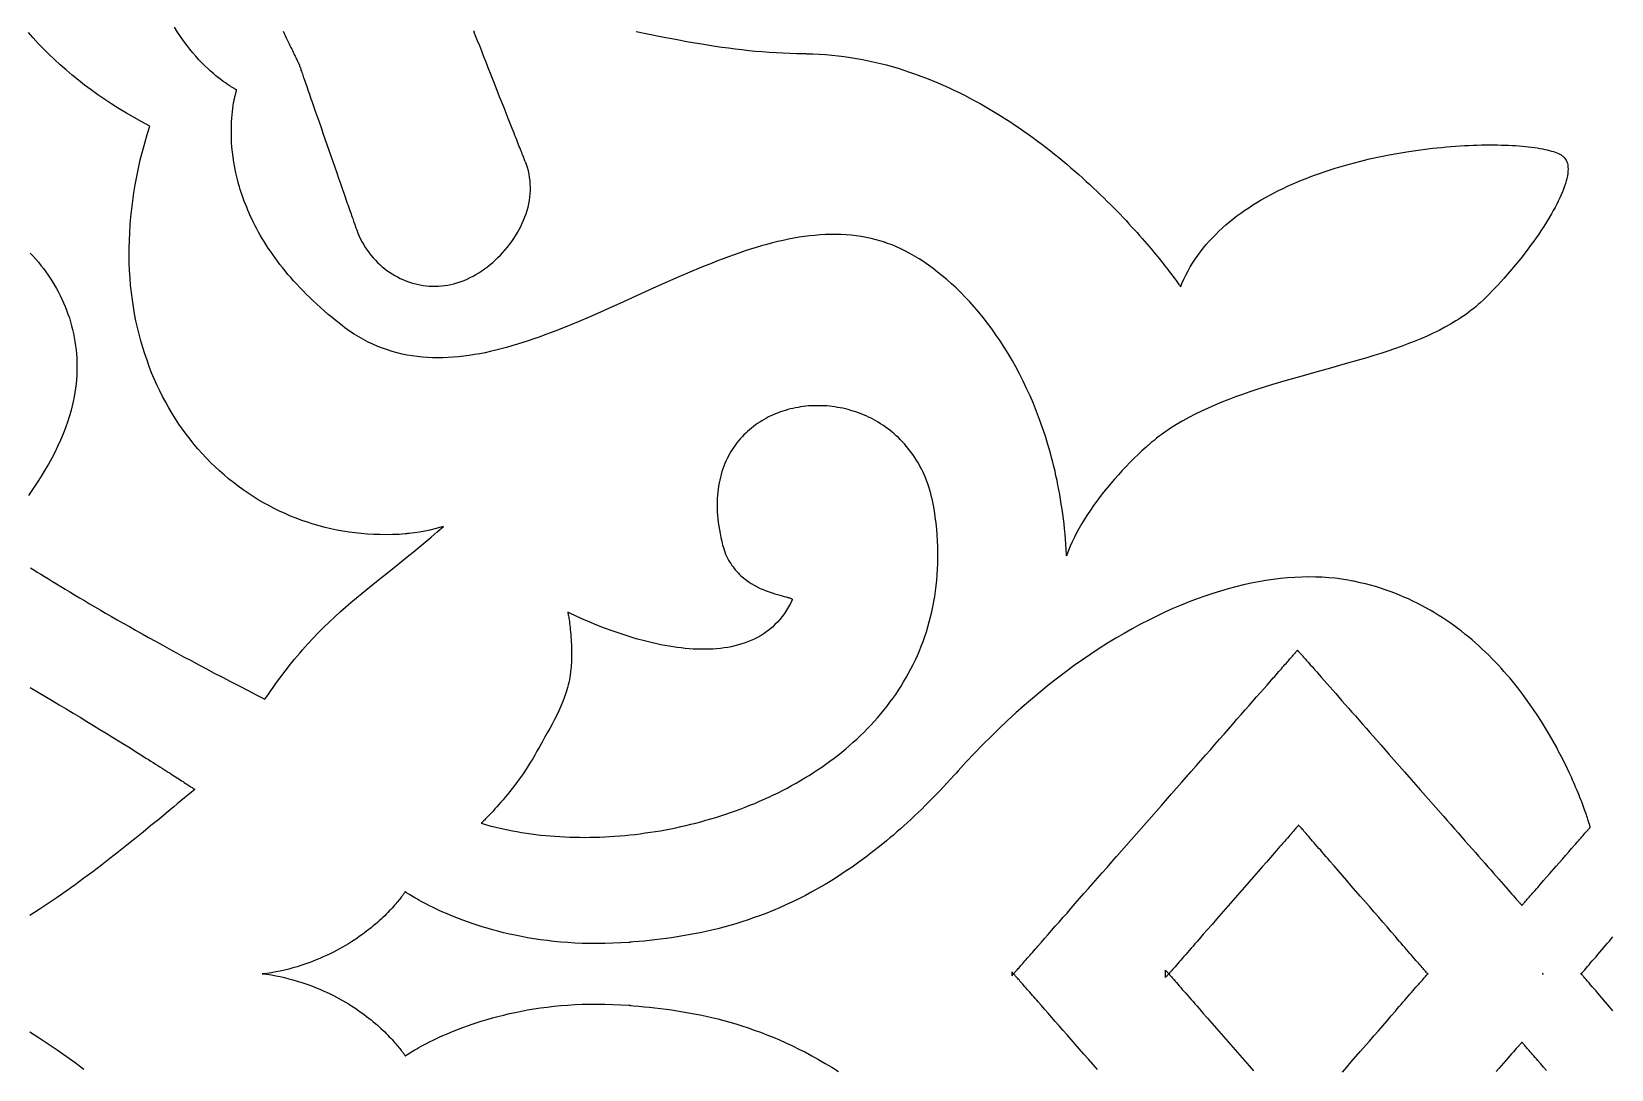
# Model space of a CAD drawing. Extents: x -555 to 555, y -555 to 555.
# Drawn here: x 199.1 to 362.2, y -9.9 to 97.3 of the extents above; entities that cross this region are included whole.
import ezdxf

# ---------------------------------------------------------------- set-up
doc = ezdxf.new("R2010")
doc.units = 0
doc.layers.add('PLAN_1', color=18, linetype='CONTINUOUS')

msp = doc.modelspace()

# ---------------------------------------------------------------- linework, layer by layer
at = {"layer": 'PLAN_1'}
for points in [[(198.98, 41.92), (199.32, 41.71), (199.68, 41.48), (200.05, 41.25), (200.44, 41.01), (200.84, 40.77), (201.25, 40.51), (201.68, 40.25), (202.12, 39.98), (202.58, 39.7), (203.05, 39.42), (203.54, 39.13), (204.04, 38.83), (204.55, 38.53), (205.08, 38.21), (205.62, 37.89), (206.18, 37.57), (206.75, 37.24), (207.34, 36.9), (207.95, 36.55), (208.56, 36.2), (209.2, 35.84), (209.84, 35.47), (210.51, 35.1), (211.18, 34.72), (211.88, 34.34), (212.59, 33.95), (213.31, 33.55), (214.05, 33.15), (214.8, 32.74), (215.57, 32.33), (216.36, 31.91), (217.16, 31.48), (217.97, 31.05), (218.81, 30.61), (219.65, 30.17), (220.52, 29.72), (221.4, 29.27), (222.29, 28.81), (223.2, 28.35), (223.48, 28.76), (223.76, 29.17), (224.04, 29.57), (224.31, 29.96), (224.59, 30.34), (224.86, 30.71), (225.14, 31.08), (225.42, 31.43), (225.69, 31.78), (225.97, 32.13), (226.24, 32.47), (226.52, 32.8), (226.8, 33.12), (227.07, 33.44), (227.62, 34.06), (228.18, 34.65), (228.73, 35.23), (229.29, 35.78), (229.84, 36.32), (230.4, 36.85), (230.96, 37.36), (231.52, 37.86), (232.08, 38.35), (232.65, 38.83), (233.22, 39.3), (234.37, 40.24), (235.53, 41.17), (236.71, 42.1), (237.3, 42.57), (237.9, 43.06), (238.51, 43.54), (239.12, 44.04), (239.74, 44.56), (240.36, 45.08), (240.98, 45.62), (241.62, 46.18), (241.35, 46.1), (240.73, 45.93), (240.22, 45.8), (239.7, 45.69), (239.17, 45.6), (238.64, 45.52), (238.1, 45.46), (237.96, 45.44), (237.93, 45.44), (237.92, 45.44), (237.92, 45.44), (237.91, 45.44), (237.9, 45.44), (237.86, 45.43), (237.69, 45.42), (237.04, 45.37), (236.38, 45.35), (235.73, 45.33), (235.08, 45.34), (234.43, 45.36), (233.79, 45.4), (233.15, 45.45), (232.51, 45.52), (231.88, 45.6), (231.25, 45.7), (230.63, 45.81), (230.01, 45.94), (229.4, 46.09), (228.79, 46.24), (228.19, 46.42), (227.6, 46.61), (227, 46.81), (226.42, 47.03), (225.84, 47.26), (225.27, 47.51), (224.7, 47.77), (224.14, 48.04), (223.59, 48.33), (223.05, 48.63), (222.51, 48.94), (221.98, 49.27), (221.46, 49.61), (220.94, 49.97), (220.44, 50.33), (219.94, 50.71), (219.45, 51.11), (218.97, 51.51), (218.5, 51.93), (218.03, 52.36), (217.58, 52.8), (217.14, 53.26), (216.7, 53.72), (216.28, 54.2), (215.86, 54.69), (215.46, 55.19), (215.07, 55.7), (214.69, 56.23), (214.32, 56.76), (213.96, 57.31), (213.61, 57.86), (213.27, 58.43), (212.95, 59.01), (212.63, 59.6), (212.33, 60.19), (212.04, 60.8), (211.77, 61.42), (211.5, 62.05), (211.25, 62.69), (211.02, 63.34), (210.79, 64), (210.58, 64.66), (210.39, 65.34), (210.2, 66.03), (210.03, 66.72), (209.88, 67.42), (209.74, 68.14), (209.62, 68.86), (209.51, 69.59), (209.41, 70.33), (209.33, 71.07), (209.27, 71.83), (209.22, 72.59), (209.19, 73.36), (209.18, 74.14), (209.18, 74.92), (209.2, 75.71), (209.23, 76.51), (209.28, 77.32), (209.35, 78.14), (209.44, 78.96), (209.54, 79.79), (209.66, 80.62), (209.8, 81.46), (209.96, 82.31), (210.13, 83.16), (210.33, 84.02), (210.54, 84.89), (210.78, 85.76), (211.03, 86.64), (211.3, 87.52), (210.48, 87.95), (209.68, 88.4), (208.9, 88.85), (208.14, 89.31), (207.39, 89.78), (206.67, 90.26), (205.95, 90.75), (205.26, 91.25), (204.58, 91.75), (203.93, 92.26), (203.28, 92.78), (202.66, 93.31), (202.05, 93.84), (201.46, 94.39), (200.89, 94.93), (200.33, 95.49), (199.79, 96.05), (199.27, 96.62), (198.77, 97.19)], [(261.52, 97.29), (262.87, 97.01), (264.23, 96.73), (265.58, 96.47), (266.94, 96.22), (268.31, 95.99), (269.68, 95.77), (270.37, 95.67), (271.06, 95.58), (271.75, 95.49), (272.45, 95.41), (273.15, 95.33), (273.85, 95.26), (274.55, 95.2), (275.26, 95.14), (275.97, 95.1), (276.68, 95.06), (277.4, 95.03), (278.12, 95), (278.85, 94.99), (278.94, 94.99), (278.98, 94.99), (278.99, 94.99), (278.99, 94.99), (279, 94.99), (279.04, 94.99), (279.12, 94.98), (279.78, 94.97), (280.44, 94.94), (281.09, 94.9), (281.73, 94.84), (282.38, 94.77), (283.02, 94.69), (283.65, 94.6), (284.28, 94.5), (284.91, 94.39), (285.53, 94.26), (286.15, 94.12), (286.77, 93.98), (287.38, 93.82), (287.98, 93.65), (288.58, 93.48), (289.18, 93.29), (289.77, 93.09), (290.36, 92.89), (290.94, 92.68), (291.52, 92.46), (292.1, 92.23), (292.67, 91.99), (293.23, 91.74), (293.79, 91.49), (294.34, 91.23), (294.89, 90.97), (295.44, 90.69), (295.98, 90.41), (296.51, 90.13), (297.04, 89.84), (297.56, 89.54), (298.08, 89.24), (298.59, 88.93), (299.1, 88.62), (299.6, 88.3), (300.1, 87.98), (300.59, 87.66), (301.07, 87.33), (301.55, 87), (302.02, 86.67), (302.49, 86.33), (302.95, 85.99), (303.41, 85.65), (303.86, 85.31), (304.3, 84.96), (304.74, 84.61), (305.17, 84.27), (305.59, 83.92), (306.01, 83.57), (306.42, 83.22), (306.83, 82.87), (307.23, 82.51), (307.62, 82.16), (308.01, 81.81), (308.39, 81.47), (308.76, 81.12), (309.13, 80.77), (309.49, 80.43), (309.84, 80.08), (310.18, 79.74), (310.52, 79.41), (310.85, 79.07), (311.18, 78.74), (311.5, 78.41), (311.81, 78.08), (312.11, 77.76), (312.41, 77.44), (312.69, 77.13), (312.98, 76.82), (313.25, 76.52), (313.51, 76.22), (313.77, 75.92), (314.02, 75.64), (314.27, 75.35), (314.5, 75.08), (314.73, 74.81), (314.95, 74.54), (315.16, 74.29), (315.37, 74.04), (315.56, 73.8), (315.75, 73.57), (315.93, 73.34), (316.1, 73.12), (316.27, 72.91), (316.42, 72.71), (316.57, 72.52), (316.71, 72.34), (316.84, 72.17), (316.96, 72.01), (317.07, 71.86), (317.18, 71.72), (317.28, 71.59), (317.36, 71.47), (317.44, 71.36), (317.51, 71.26), (317.57, 71.17), (317.62, 71.1), (317.67, 71.04), (317.7, 70.99), (317.73, 70.96), (317.74, 70.93), (317.75, 70.92), (317.75, 70.92), (317.75, 70.92), (317.75, 70.92), (317.75, 70.93), (317.76, 70.95), (317.8, 71.06), (317.89, 71.28), (318.09, 71.71), (318.3, 72.14), (318.52, 72.56), (318.75, 72.97), (318.99, 73.38), (319.25, 73.77), (319.52, 74.16), (319.8, 74.54), (320.09, 74.92), (320.4, 75.28), (320.71, 75.64), (321.04, 75.99), (321.37, 76.33), (321.71, 76.67), (322.07, 77), (322.43, 77.32), (322.8, 77.63), (323.18, 77.94), (323.57, 78.24), (323.97, 78.53), (324.37, 78.82), (324.79, 79.09), (325.21, 79.37), (325.63, 79.63), (326.07, 79.89), (326.51, 80.14), (326.95, 80.39), (327.41, 80.62), (327.86, 80.86), (328.33, 81.08), (328.79, 81.3), (329.27, 81.51), (329.74, 81.72), (330.22, 81.92), (330.71, 82.12), (331.2, 82.3), (331.69, 82.49), (332.19, 82.66), (332.68, 82.83), (333.18, 83), (333.69, 83.16), (334.19, 83.31), (335.2, 83.6), (336.22, 83.87), (337.24, 84.12), (338.26, 84.34), (339.28, 84.55), (340.29, 84.73), (341.3, 84.89), (342.29, 85.04), (343.28, 85.17), (343.76, 85.22), (344.25, 85.28), (344.72, 85.32), (345.2, 85.37), (345.67, 85.41), (346.13, 85.44), (346.6, 85.47), (347.05, 85.5), (347.5, 85.52), (347.94, 85.54), (348.38, 85.55), (348.81, 85.57), (349.23, 85.57), (349.65, 85.58), (350.06, 85.58), (350.46, 85.57), (350.85, 85.56), (351.24, 85.55), (351.61, 85.54), (351.98, 85.52), (352.34, 85.5), (352.69, 85.47), (353.03, 85.45), (353.35, 85.41), (353.67, 85.38), (353.98, 85.34), (354.28, 85.3), (354.57, 85.26), (354.84, 85.21), (355.1, 85.16), (355.36, 85.11), (355.59, 85.06), (355.82, 85), (356.03, 84.94), (356.24, 84.88), (356.42, 84.82), (356.6, 84.75), (356.76, 84.68), (356.9, 84.61), (357.03, 84.54), (357.15, 84.46), (357.2, 84.42), (357.24, 84.39), (357.3, 84.34), (357.36, 84.28), (357.47, 84.14), (357.56, 84), (357.63, 83.84), (357.68, 83.67), (357.72, 83.48), (357.74, 83.28), (357.75, 83.07), (357.74, 82.85), (357.72, 82.61), (357.68, 82.37), (357.63, 82.12), (357.56, 81.85), (357.48, 81.58), (357.39, 81.3), (357.29, 81.01), (357.17, 80.71), (357.04, 80.41), (356.9, 80.1), (356.75, 79.78), (356.59, 79.45), (356.42, 79.12), (356.23, 78.79), (356.04, 78.45), (355.84, 78.11), (355.63, 77.76), (355.42, 77.41), (355.19, 77.06), (354.96, 76.71), (354.72, 76.35), (354.47, 75.99), (354.22, 75.64), (353.96, 75.28), (353.43, 74.56), (352.87, 73.85), (352.3, 73.15), (351.72, 72.46), (351.13, 71.78), (350.53, 71.12), (350.22, 70.8), (349.92, 70.49), (349.62, 70.18), (349.32, 69.88), (349.01, 69.59), (348.71, 69.31), (348.48, 69.1), (348.25, 68.89), (348.01, 68.69), (347.76, 68.5), (347.51, 68.3), (347.26, 68.11), (347, 67.93), (346.73, 67.75), (346.46, 67.57), (346.18, 67.4), (345.62, 67.06), (345.03, 66.74), (344.43, 66.42), (343.82, 66.12), (343.19, 65.83), (342.54, 65.55), (341.88, 65.28), (341.21, 65.02), (340.53, 64.77), (339.83, 64.53), (339.13, 64.29), (338.41, 64.05), (337.69, 63.83), (336.96, 63.6), (336.22, 63.38), (334.73, 62.96), (333.22, 62.53), (331.7, 62.11), (330.17, 61.68), (328.65, 61.25), (327.13, 60.8), (326.38, 60.56), (325.63, 60.32), (324.89, 60.07), (324.15, 59.82), (323.43, 59.56), (322.71, 59.29), (321.99, 59), (321.29, 58.71), (320.6, 58.41), (319.92, 58.09), (319.25, 57.77), (318.6, 57.43), (317.96, 57.07), (317.33, 56.7), (316.72, 56.32), (316.43, 56.12), (316.13, 55.92), (315.84, 55.71), (315.55, 55.5), (315.27, 55.29), (315, 55.07), (314.72, 54.84), (314.46, 54.61), (314.39, 54.55), (314.36, 54.53), (314.35, 54.52), (314.34, 54.51), (314.29, 54.46), (314.18, 54.37), (313.76, 53.99), (313.35, 53.6), (312.93, 53.2), (312.52, 52.79), (312.12, 52.37), (311.71, 51.95), (311.32, 51.52), (310.93, 51.08), (310.54, 50.63), (310.17, 50.18), (309.8, 49.73), (309.44, 49.27), (309.09, 48.81), (308.76, 48.35), (308.43, 47.88), (308.12, 47.41), (307.82, 46.95), (307.54, 46.48), (307.27, 46.01), (307.01, 45.54), (306.78, 45.08), (306.56, 44.61), (306.35, 44.15), (306.17, 43.69), (306.01, 43.24), (305.99, 43.18), (305.98, 43.15), (305.98, 43.15), (305.98, 43.15), (305.97, 43.16), (305.97, 43.19), (305.97, 43.26), (305.94, 43.8), (305.9, 44.34), (305.86, 44.87), (305.81, 45.4), (305.76, 45.93), (305.71, 46.45), (305.64, 46.96), (305.58, 47.48), (305.51, 47.98), (305.43, 48.49), (305.35, 48.99), (305.27, 49.48), (305.18, 49.97), (305.08, 50.46), (304.99, 50.94), (304.88, 51.42), (304.78, 51.89), (304.66, 52.36), (304.55, 52.82), (304.43, 53.29), (304.31, 53.74), (304.18, 54.19), (304.05, 54.64), (303.78, 55.52), (303.49, 56.38), (303.19, 57.23), (302.87, 58.06), (302.55, 58.87), (302.21, 59.66), (301.85, 60.43), (301.49, 61.19), (301.12, 61.93), (300.73, 62.65), (300.34, 63.35), (299.94, 64.04), (299.52, 64.7), (299.1, 65.35), (298.67, 65.98), (298.24, 66.59), (297.8, 67.18), (297.35, 67.75), (296.9, 68.31), (296.44, 68.84), (295.98, 69.36), (295.51, 69.86), (295.04, 70.34), (294.57, 70.8), (294.09, 71.24), (293.62, 71.67), (293.14, 72.07), (292.66, 72.45), (292.18, 72.82), (291.7, 73.17), (291.22, 73.49), (290.75, 73.8), (290.27, 74.09), (289.8, 74.36), (289.33, 74.61), (288.86, 74.84), (288.4, 75.05), (287.95, 75.24), (287.49, 75.41), (287.27, 75.49), (287.24, 75.5), (287.23, 75.5), (287.2, 75.51), (287.07, 75.55), (286.82, 75.63), (286.31, 75.78), (285.8, 75.9), (285.29, 76.01), (284.77, 76.1), (284.25, 76.18), (283.73, 76.24), (283.2, 76.28), (282.67, 76.31), (282.14, 76.32), (281.61, 76.32), (281.07, 76.31), (280.53, 76.28), (279.99, 76.23), (279.45, 76.18), (278.9, 76.11), (278.36, 76.03), (277.81, 75.93), (277.26, 75.83), (276.7, 75.71), (276.15, 75.59), (275.59, 75.45), (275.03, 75.3), (274.47, 75.15), (273.91, 74.98), (273.35, 74.81), (272.78, 74.63), (272.22, 74.44), (271.65, 74.24), (271.08, 74.03), (270.51, 73.82), (269.94, 73.61), (269.37, 73.38), (268.22, 72.92), (267.07, 72.44), (265.92, 71.94), (264.77, 71.43), (263.61, 70.92), (262.46, 70.39), (260.14, 69.34), (258.99, 68.82), (257.83, 68.3), (256.68, 67.8), (255.53, 67.31), (254.38, 66.83), (253.24, 66.38), (252.67, 66.16), (252.1, 65.95), (251.53, 65.74), (250.96, 65.54), (250.39, 65.35), (249.83, 65.16), (249.27, 64.99), (248.7, 64.82), (248.14, 64.66), (247.59, 64.51), (247.03, 64.37), (246.47, 64.24), (245.92, 64.12), (245.37, 64.02), (244.82, 63.92), (244.27, 63.83), (243.73, 63.76), (243.18, 63.7), (242.64, 63.65), (242.1, 63.62), (241.57, 63.6), (241.03, 63.59), (240.5, 63.6), (239.97, 63.63), (239.45, 63.67), (238.93, 63.72), (238.4, 63.79), (237.89, 63.88), (237.37, 63.98), (236.86, 64.1), (236.35, 64.24), (235.85, 64.4), (235.34, 64.58), (234.85, 64.77), (234.35, 64.99), (233.86, 65.22), (233.37, 65.47), (232.88, 65.75), (232.4, 66.05), (231.92, 66.36), (231.45, 66.7), (231.22, 66.88), (230.99, 67.05), (230.56, 67.4), (230.13, 67.74), (229.72, 68.08), (229.32, 68.43), (228.93, 68.77), (228.55, 69.12), (228.18, 69.46), (227.82, 69.81), (227.47, 70.15), (227.13, 70.5), (226.8, 70.84), (226.48, 71.19), (226.16, 71.53), (225.86, 71.87), (225.57, 72.21), (225.29, 72.56), (225.01, 72.9), (224.74, 73.24), (224.49, 73.58), (224.24, 73.92), (224, 74.25), (223.76, 74.59), (223.54, 74.92), (223.32, 75.26), (223.12, 75.59), (222.92, 75.92), (222.72, 76.25), (222.54, 76.58), (222.36, 76.91), (222.19, 77.23), (222.02, 77.55), (221.87, 77.88), (221.72, 78.19), (221.57, 78.51), (221.44, 78.83), (221.31, 79.14), (221.18, 79.45), (221.06, 79.76), (220.95, 80.07), (220.85, 80.37), (220.75, 80.67), (220.65, 80.97), (220.56, 81.26), (220.48, 81.56), (220.4, 81.85), (220.33, 82.13), (220.19, 82.7), (220.08, 83.25), (219.99, 83.79), (219.91, 84.32), (219.84, 84.83), (219.79, 85.33), (219.76, 85.81), (219.74, 86.27), (219.73, 86.72), (219.73, 87.15), (219.73, 87.56), (219.75, 87.96), (219.77, 88.33), (219.8, 88.69), (219.84, 89.02), (219.88, 89.34), (219.92, 89.63), (219.96, 89.9), (220.01, 90.15), (220.03, 90.26), (220.05, 90.37), (220.08, 90.47), (220.1, 90.57), (220.12, 90.66), (220.14, 90.74), (220.16, 90.82), (220.18, 90.89), (220.19, 90.96), (220.21, 91.02), (220.22, 91.07), (220.24, 91.11), (220.25, 91.15), (220.26, 91.19), (220.26, 91.21), (220.27, 91.23), (220.27, 91.24), (220.28, 91.24), (220.27, 91.24), (220.26, 91.25), (220.25, 91.26), (220.22, 91.27), (220.19, 91.28), (220.16, 91.3), (220.12, 91.33), (220.07, 91.35), (220.02, 91.38), (219.96, 91.42), (219.9, 91.45), (219.83, 91.5), (219.75, 91.54), (219.67, 91.59), (219.59, 91.64), (219.5, 91.7), (219.41, 91.76), (219.31, 91.83), (219.11, 91.97), (218.88, 92.13), (218.65, 92.31), (218.4, 92.5), (218.14, 92.71), (217.87, 92.94), (217.58, 93.19), (217.29, 93.46), (216.99, 93.74), (216.69, 94.05), (216.38, 94.37), (216.07, 94.72), (215.75, 95.08), (215.44, 95.47), (215.12, 95.87), (214.8, 96.3), (214.49, 96.75), (214.18, 97.22), (213.87, 97.72)], [(225.07, 97.31), (225.18, 97.08), (225.29, 96.85), (225.39, 96.63), (225.5, 96.42), (225.6, 96.22), (225.69, 96.02), (225.78, 95.83), (225.87, 95.64), (225.96, 95.47), (226.04, 95.3), (226.12, 95.14), (226.19, 94.99), (226.26, 94.85), (226.32, 94.72), (226.38, 94.6), (226.43, 94.49), (226.48, 94.39), (226.53, 94.3), (226.56, 94.22), (226.6, 94.15), (226.62, 94.09), (226.65, 94.05), (226.66, 94.02), (226.67, 94), (226.71, 93.91), (226.75, 93.82), (226.75, 93.79), (226.76, 93.76), (226.78, 93.71), (226.8, 93.66), (226.83, 93.58), (226.86, 93.5), (226.89, 93.41), (226.92, 93.3), (226.97, 93.18), (227.01, 93.06), (227.06, 92.92), (227.11, 92.77), (227.16, 92.61), (227.22, 92.45), (227.28, 92.27), (227.35, 92.09), (227.41, 91.89), (227.48, 91.69), (227.56, 91.48), (227.63, 91.27), (227.71, 91.05), (227.79, 90.82), (227.87, 90.58), (227.95, 90.34), (228.04, 90.09), (228.22, 89.58), (228.4, 89.05), (228.59, 88.5), (228.79, 87.94), (228.99, 87.37), (229.19, 86.79), (229.39, 86.2), (229.8, 85.02), (230.21, 83.85), (230.41, 83.27), (230.61, 82.7), (230.8, 82.15), (230.99, 81.6), (231.17, 81.08), (231.35, 80.58), (231.43, 80.33), (231.52, 80.09), (231.6, 79.86), (231.67, 79.64), (231.75, 79.42), (231.82, 79.21), (231.89, 79), (231.96, 78.81), (232.03, 78.62), (232.09, 78.44), (232.15, 78.27), (232.2, 78.11), (232.26, 77.96), (232.31, 77.82), (232.35, 77.69), (232.39, 77.57), (232.43, 77.46), (232.47, 77.36), (232.5, 77.27), (232.52, 77.2), (232.54, 77.14), (232.56, 77.09), (232.57, 77.05), (232.58, 77.02), (232.59, 77.01), (232.59, 77.01), (232.59, 77.01), (232.59, 77.01), (232.59, 77), (232.61, 76.95), (232.67, 76.79), (232.8, 76.46), (232.93, 76.15), (233.08, 75.84), (233.24, 75.54), (233.41, 75.24), (233.59, 74.96), (233.77, 74.68), (233.97, 74.42), (234.17, 74.16), (234.38, 73.91), (234.6, 73.67), (234.83, 73.44), (235.06, 73.21), (235.3, 73), (235.55, 72.8), (235.8, 72.61), (236.06, 72.42), (236.33, 72.25), (236.6, 72.09), (236.87, 71.94), (237.15, 71.79), (237.44, 71.66), (237.73, 71.54), (238.02, 71.43), (238.32, 71.34), (238.62, 71.25), (238.92, 71.18), (239.23, 71.11), (239.54, 71.06), (239.85, 71.02), (240.16, 71), (240.48, 70.98), (240.79, 70.98), (241.11, 70.99), (241.43, 71.01), (241.75, 71.05), (242.07, 71.1), (242.39, 71.16), (242.7, 71.24), (243.02, 71.32), (243.34, 71.43), (243.65, 71.54), (243.66, 71.55), (243.68, 71.55), (243.76, 71.59), (244.07, 71.72), (244.38, 71.87), (244.69, 72.03), (244.99, 72.2), (245.29, 72.38), (245.59, 72.57), (245.88, 72.77), (246.17, 72.99), (246.45, 73.21), (246.72, 73.44), (246.99, 73.69), (247.26, 73.94), (247.51, 74.19), (247.76, 74.46), (248, 74.74), (248.24, 75.02), (248.46, 75.3), (248.68, 75.6), (248.88, 75.9), (249.08, 76.2), (249.27, 76.52), (249.45, 76.83), (249.61, 77.15), (249.77, 77.48), (249.91, 77.8), (250.04, 78.13), (250.16, 78.47), (250.26, 78.8), (250.36, 79.14), (250.44, 79.48), (250.5, 79.83), (250.55, 80.17), (250.59, 80.51), (250.61, 80.85), (250.62, 81.2), (250.6, 81.54), (250.58, 81.88), (250.53, 82.22), (250.47, 82.56), (250.4, 82.9), (250.3, 83.23), (250.19, 83.56), (250.16, 83.64), (250.15, 83.66), (250.14, 83.67), (250.14, 83.67), (250.14, 83.67), (250.14, 83.68), (250.13, 83.71), (250.12, 83.75), (250.1, 83.8), (250.07, 83.86), (250.04, 83.94), (250.01, 84.03), (249.97, 84.12), (249.92, 84.23), (249.88, 84.36), (249.82, 84.49), (249.77, 84.63), (249.71, 84.78), (249.64, 84.94), (249.58, 85.11), (249.51, 85.29), (249.43, 85.48), (249.35, 85.68), (249.27, 85.88), (249.19, 86.1), (249.1, 86.32), (249.01, 86.54), (248.92, 86.78), (248.83, 87.02), (248.73, 87.26), (248.53, 87.77), (248.32, 88.3), (248.11, 88.84), (247.89, 89.4), (247.66, 89.97), (247.43, 90.55), (246.96, 91.74), (246.5, 92.93), (246.26, 93.52), (246.03, 94.1), (245.81, 94.68), (245.58, 95.24), (245.37, 95.79), (245.16, 96.32), (244.95, 96.84), (244.85, 97.09), (244.76, 97.33)], [(198.97, 74.38), (199.26, 74.07), (199.53, 73.77), (199.8, 73.45), (200.06, 73.13), (200.32, 72.81), (200.56, 72.48), (200.8, 72.14), (201.03, 71.8), (201.25, 71.45), (201.47, 71.1), (201.67, 70.74), (201.87, 70.38), (202.06, 70.01), (202.24, 69.64), (202.41, 69.27), (202.57, 68.88), (202.72, 68.5), (202.86, 68.11), (203, 67.71), (203.12, 67.32), (203.23, 66.91), (203.34, 66.51), (203.43, 66.1), (203.51, 65.68), (203.58, 65.26), (203.64, 64.84), (203.69, 64.42), (203.73, 63.99), (203.76, 63.56), (203.78, 63.12), (203.78, 62.69), (203.78, 62.25), (203.76, 61.8), (203.73, 61.36), (203.69, 60.91), (203.64, 60.46), (203.57, 60.01), (203.49, 59.55), (203.4, 59.1), (203.3, 58.64), (203.18, 58.18), (203.05, 57.71), (202.95, 57.38), (202.84, 57.04), (202.6, 56.38), (202.35, 55.73), (202.08, 55.09), (201.79, 54.45), (201.49, 53.83), (201.18, 53.22), (200.85, 52.63), (200.52, 52.05), (200.17, 51.48), (199.83, 50.93), (199.48, 50.4), (199.13, 49.88), (198.78, 49.39)], [(309.18, -9.88), (308.7, -9.34), (308.23, -8.81), (307.77, -8.28), (307.32, -7.77), (306.87, -7.26), (306.44, -6.77), (306.02, -6.28), (305.6, -5.81), (305.2, -5.35), (304.81, -4.91), (304.43, -4.48), (304.06, -4.06), (303.71, -3.66), (303.37, -3.27), (303.05, -2.9), (302.89, -2.73), (302.74, -2.55), (302.59, -2.38), (302.45, -2.22), (302.31, -2.06), (302.17, -1.9), (302.04, -1.75), (301.91, -1.61), (301.79, -1.47), (301.67, -1.33), (301.56, -1.2), (301.45, -1.08), (301.34, -0.96), (301.24, -0.85), (301.15, -0.74), (301.06, -0.63), (300.97, -0.54), (300.89, -0.44), (300.81, -0.36), (300.74, -0.28), (300.68, -0.2), (300.62, -0.14), (300.56, -0.07), (300.52, -0.02), (300.47, 0.03), (300.43, 0.08), (300.4, 0.11), (300.38, 0.14), (300.35, 0.17), (300.34, 0.18), (300.33, 0.19), (300.33, 0), (300.33, -0.19), (300.34, -0.18), (300.35, -0.17), (300.38, -0.14), (300.4, -0.11), (300.43, -0.08), (300.47, -0.03), (300.52, 0.02), (300.56, 0.07), (300.62, 0.14), (300.68, 0.2), (300.74, 0.28), (300.81, 0.36), (300.89, 0.44), (300.97, 0.54), (301.06, 0.63), (301.15, 0.74), (301.24, 0.85), (301.34, 0.96), (301.45, 1.08), (301.56, 1.2), (301.67, 1.33), (301.79, 1.47), (301.91, 1.61), (302.04, 1.75), (302.17, 1.9), (302.31, 2.06), (302.45, 2.22), (302.59, 2.38), (302.74, 2.55), (302.89, 2.73), (303.05, 2.9), (303.37, 3.27), (303.71, 3.66), (304.06, 4.06), (304.43, 4.48), (304.81, 4.91), (305.2, 5.35), (305.6, 5.81), (306.02, 6.28), (306.44, 6.77), (306.87, 7.26), (307.32, 7.77), (307.77, 8.28), (308.23, 8.81), (308.7, 9.34), (309.18, 9.88), (309.66, 10.44), (310.15, 10.99), (310.64, 11.56), (311.14, 12.12), (311.65, 12.7), (312.67, 13.86), (313.7, 15.03), (315.77, 17.39), (316.8, 18.57), (317.83, 19.74), (318.84, 20.89), (319.34, 21.46), (319.84, 22.03), (320.33, 22.59), (320.82, 23.14), (321.29, 23.69), (321.77, 24.22), (322.23, 24.75), (322.69, 25.27), (323.13, 25.78), (323.57, 26.28), (324, 26.77), (324.42, 27.24), (324.82, 27.71), (325.22, 28.16), (325.6, 28.59), (325.97, 29.01), (326.33, 29.42), (326.67, 29.81), (327, 30.18), (327.31, 30.54), (327.46, 30.71), (327.61, 30.88), (327.75, 31.04), (327.89, 31.2), (328.03, 31.35), (328.16, 31.5), (328.28, 31.65), (328.4, 31.78), (328.52, 31.92), (328.63, 32.05), (328.74, 32.17), (328.84, 32.29), (328.94, 32.4), (329.04, 32.51), (329.13, 32.61), (329.21, 32.7), (329.29, 32.79), (329.36, 32.88), (329.43, 32.96), (329.49, 33.03), (329.55, 33.09), (329.61, 33.15), (329.65, 33.21), (329.69, 33.26), (329.73, 33.3), (329.76, 33.33), (329.79, 33.36), (329.8, 33.38), (329.82, 33.4), (329.82, 33.4), (329.83, 33.4), (329.83, 33.4), (329.84, 33.39), (329.86, 33.37), (329.88, 33.35), (329.9, 33.32), (329.93, 33.29), (329.96, 33.25), (330, 33.21), (330.04, 33.16), (330.09, 33.11), (330.14, 33.05), (330.19, 32.99), (330.25, 32.93), (330.31, 32.86), (330.38, 32.78), (330.45, 32.7), (330.6, 32.53), (330.76, 32.34), (330.94, 32.14), (331.14, 31.91), (331.35, 31.68), (331.57, 31.43), (331.8, 31.16), (332.05, 30.88), (332.3, 30.59), (332.57, 30.28), (332.85, 29.96), (333.14, 29.63), (333.45, 29.29), (333.76, 28.94), (334.07, 28.57), (334.4, 28.2), (334.74, 27.82), (335.08, 27.43), (335.43, 27.03), (335.79, 26.62), (336.15, 26.21), (336.53, 25.79), (336.9, 25.36), (337.28, 24.93), (337.67, 24.49), (338.45, 23.6), (339.25, 22.69), (340.05, 21.77), (340.86, 20.85), (342.49, 19), (343.3, 18.08), (344.1, 17.17), (344.89, 16.28), (345.27, 15.83), (345.66, 15.4), (346.04, 14.97), (346.41, 14.54), (346.78, 14.12), (347.14, 13.71), (347.5, 13.3), (347.85, 12.91), (348.19, 12.52), (348.52, 12.14), (348.85, 11.77), (349.16, 11.41), (349.47, 11.06), (349.77, 10.72), (350.05, 10.4), (350.33, 10.08), (350.6, 9.78), (350.85, 9.49), (351.09, 9.22), (351.32, 8.96), (351.54, 8.71), (351.74, 8.48), (351.93, 8.26), (352.11, 8.06), (352.27, 7.88), (352.41, 7.71), (352.48, 7.64), (352.55, 7.56), (352.6, 7.5), (352.66, 7.43), (352.71, 7.38), (352.76, 7.32), (352.8, 7.27), (352.84, 7.23), (352.87, 7.19), (352.9, 7.16), (352.93, 7.13), (352.95, 7.1), (352.97, 7.09), (352.98, 7.07), (352.98, 7.06), (352.99, 7.06), (352.99, 7.07), (353.01, 7.08), (353.03, 7.11), (353.07, 7.15), (353.11, 7.2), (353.16, 7.26), (353.22, 7.33), (353.29, 7.41), (353.37, 7.5), (353.45, 7.59), (353.54, 7.7), (353.64, 7.81), (353.74, 7.93), (353.85, 8.05), (353.97, 8.18), (354.09, 8.32), (354.22, 8.47), (354.35, 8.62), (354.49, 8.77), (354.63, 8.93), (354.92, 9.27), (355.22, 9.62), (355.54, 9.98), (355.86, 10.35), (356.52, 11.1), (357.18, 11.85), (357.5, 12.22), (357.82, 12.58), (358.12, 12.93), (358.41, 13.27), (358.55, 13.43), (358.69, 13.58), (358.82, 13.73), (358.95, 13.88), (359.07, 14.02), (359.19, 14.15), (359.3, 14.28), (359.4, 14.39), (359.5, 14.51), (359.59, 14.61), (359.67, 14.71), (359.75, 14.79), (359.82, 14.87), (359.88, 14.94), (359.93, 15), (359.97, 15.05), (360.01, 15.09), (360.03, 15.12), (360.05, 15.13), (360.05, 15.14), (360.05, 15.15), (360.05, 15.16), (360.04, 15.2), (360.02, 15.24), (360.01, 15.29), (359.99, 15.36), (359.97, 15.43), (359.94, 15.52), (359.91, 15.62), (359.87, 15.72), (359.84, 15.84), (359.79, 15.97), (359.75, 16.11), (359.7, 16.26), (359.65, 16.41), (359.59, 16.58), (359.53, 16.75), (359.46, 16.94), (359.39, 17.13), (359.32, 17.33), (359.24, 17.54), (359.16, 17.75), (359.07, 17.98), (358.98, 18.21), (358.89, 18.44), (358.79, 18.69), (358.68, 18.94), (358.57, 19.2), (358.46, 19.46), (358.34, 19.73), (358.22, 20.01), (358.1, 20.29), (357.97, 20.57), (357.83, 20.87), (357.69, 21.16), (357.55, 21.46), (357.4, 21.77), (357.24, 22.08), (357.08, 22.39), (356.92, 22.71), (356.75, 23.03), (356.58, 23.36), (356.21, 24.01), (355.83, 24.68), (355.43, 25.36), (355.01, 26.04), (354.56, 26.73), (354.1, 27.43), (353.61, 28.12), (353.1, 28.82), (352.57, 29.51), (352.01, 30.2), (351.73, 30.54), (351.44, 30.88), (351.14, 31.22), (350.84, 31.56), (350.53, 31.9), (350.21, 32.23), (349.89, 32.56), (349.57, 32.89), (349.23, 33.21), (348.9, 33.53), (348.55, 33.85), (348.2, 34.16), (347.84, 34.47), (347.48, 34.78), (347.11, 35.08), (346.74, 35.37), (346.36, 35.66), (345.97, 35.95), (345.57, 36.23), (345.17, 36.51), (344.77, 36.78), (344.35, 37.04), (343.93, 37.3), (343.51, 37.55), (343.07, 37.79), (342.63, 38.03), (342.19, 38.26), (341.74, 38.48), (341.28, 38.7), (340.81, 38.9), (340.34, 39.1), (339.86, 39.29), (339.37, 39.48), (338.88, 39.65), (338.38, 39.82), (337.87, 39.97), (337.35, 40.12), (336.83, 40.26), (336.3, 40.38), (335.77, 40.5), (335.63, 40.53), (335.57, 40.54), (335.54, 40.55), (335.52, 40.55), (335.36, 40.58), (335.04, 40.64), (334.39, 40.74), (333.72, 40.83), (333.05, 40.89), (332.36, 40.94), (331.67, 40.96), (330.96, 40.97), (330.25, 40.96), (329.53, 40.93), (328.8, 40.88), (328.06, 40.81), (327.31, 40.72), (326.55, 40.6), (325.79, 40.47), (325.02, 40.32), (324.24, 40.15), (323.45, 39.96), (322.66, 39.75), (321.87, 39.52), (321.06, 39.27), (320.25, 39), (319.44, 38.71), (318.62, 38.4), (317.79, 38.06), (316.96, 37.71), (316.13, 37.33), (315.29, 36.94), (314.45, 36.52), (313.61, 36.09), (312.76, 35.63), (311.91, 35.15), (311.06, 34.64), (310.2, 34.12), (309.35, 33.58), (308.49, 33.01), (307.63, 32.43), (306.77, 31.82), (305.91, 31.19), (305.05, 30.53), (304.18, 29.86), (303.32, 29.16), (302.46, 28.44), (301.6, 27.7), (300.74, 26.94), (299.88, 26.15), (299.03, 25.35), (298.17, 24.51), (297.32, 23.66), (296.47, 22.79), (295.62, 21.89), (294.78, 20.97), (294.57, 20.73), (294.46, 20.62), (294.36, 20.51), (293.99, 20.09), (293.61, 19.68), (293.24, 19.28), (292.87, 18.89), (292.5, 18.5), (292.12, 18.12), (291.75, 17.74), (291.38, 17.37), (291.02, 17.01), (290.65, 16.65), (290.28, 16.3), (289.91, 15.96), (289.55, 15.62), (289.18, 15.29), (288.82, 14.97), (288.46, 14.65), (288.1, 14.33), (287.73, 14.03), (287.37, 13.73), (286.66, 13.14), (285.94, 12.58), (285.23, 12.04), (284.52, 11.52), (283.82, 11.02), (283.12, 10.55), (282.42, 10.09), (281.73, 9.65), (281.04, 9.24), (280.36, 8.84), (279.68, 8.46), (279, 8.1), (278.33, 7.76), (277.66, 7.43), (276.99, 7.12), (276.33, 6.82), (275.67, 6.54), (275.02, 6.28), (274.37, 6.03), (273.73, 5.8), (273.09, 5.58), (272.45, 5.37), (271.82, 5.17), (271.2, 4.99), (270.57, 4.82), (269.96, 4.66), (269.34, 4.51), (268.74, 4.37), (268.13, 4.24), (267.53, 4.12), (266.94, 4.01), (266.35, 3.91), (265.76, 3.81), (265.18, 3.73), (264.61, 3.65), (264.04, 3.57), (263.47, 3.5), (262.91, 3.44), (262.36, 3.39), (261.8, 3.33), (261.26, 3.29), (260.99, 3.26), (260.92, 3.26), (260.87, 3.25), (260.77, 3.25), (259.93, 3.19), (259.11, 3.15), (258.31, 3.13), (257.51, 3.12), (256.73, 3.12), (255.96, 3.14), (255.21, 3.18), (254.47, 3.22), (253.74, 3.28), (253.03, 3.35), (252.33, 3.43), (251.64, 3.52), (250.97, 3.62), (250.32, 3.73), (249.68, 3.85), (249.05, 3.98), (248.44, 4.11), (247.84, 4.25), (247.26, 4.4), (246.7, 4.55), (246.15, 4.7), (245.61, 4.86), (245.1, 5.03), (244.6, 5.19), (244.11, 5.36), (243.64, 5.53), (243.19, 5.7), (242.75, 5.87), (242.33, 6.05), (241.93, 6.22), (241.55, 6.38), (241.18, 6.55), (240.83, 6.71), (240.5, 6.88), (240.18, 7.03), (239.88, 7.18), (239.61, 7.33), (239.34, 7.47), (239.1, 7.6), (238.88, 7.73), (238.67, 7.85), (238.49, 7.96), (238.32, 8.06), (238.17, 8.15), (238.04, 8.24), (237.93, 8.31), (237.84, 8.37), (237.81, 8.39), (237.77, 8.41), (237.75, 8.43), (237.72, 8.45), (237.71, 8.46), (237.69, 8.47), (237.68, 8.48), (237.68, 8.48), (237.68, 8.47), (237.67, 8.46), (237.65, 8.43), (237.63, 8.4), (237.6, 8.35), (237.56, 8.3), (237.52, 8.24), (237.47, 8.17), (237.41, 8.09), (237.35, 8.01), (237.28, 7.92), (237.2, 7.82), (237.12, 7.71), (237.03, 7.6), (236.93, 7.48), (236.82, 7.35), (236.71, 7.22), (236.59, 7.08), (236.47, 6.94), (236.33, 6.79), (236.19, 6.64), (236.04, 6.49), (235.89, 6.33), (235.73, 6.16), (235.56, 6), (235.38, 5.83), (235.2, 5.66), (235, 5.48), (234.81, 5.3), (234.6, 5.13), (234.38, 4.94), (234.16, 4.76), (233.93, 4.58), (233.7, 4.4), (233.45, 4.21), (233.2, 4.03), (232.94, 3.84), (232.67, 3.66), (232.4, 3.47), (232.12, 3.29), (231.83, 3.11), (231.53, 2.93), (231.22, 2.75), (230.91, 2.58), (230.59, 2.4), (230.26, 2.23), (229.92, 2.07), (229.57, 1.9), (229.22, 1.74), (228.85, 1.58), (228.48, 1.43), (228.11, 1.28), (227.72, 1.14), (227.32, 1), (226.92, 0.87), (226.51, 0.74), (226.09, 0.62), (225.66, 0.5), (225.23, 0.39), (224.78, 0.29), (224.33, 0.2), (223.87, 0.11), (223.4, 0.03), (222.92, 0), (223.4, -0.03), (223.87, -0.11), (224.33, -0.2), (224.78, -0.29), (225.23, -0.39), (225.66, -0.5), (226.09, -0.62), (226.51, -0.74), (226.92, -0.87), (227.32, -1), (227.72, -1.14), (228.11, -1.28), (228.48, -1.43), (228.85, -1.58), (229.22, -1.74), (229.57, -1.9), (229.92, -2.07), (230.26, -2.23), (230.59, -2.4), (230.91, -2.58), (231.22, -2.75), (231.53, -2.93), (231.83, -3.11), (232.12, -3.29), (232.4, -3.47), (232.67, -3.66), (232.94, -3.84), (233.2, -4.03), (233.45, -4.21), (233.7, -4.4), (233.93, -4.58), (234.16, -4.76), (234.38, -4.94), (234.6, -5.13), (234.81, -5.3), (235, -5.48), (235.2, -5.66), (235.38, -5.83), (235.56, -6), (235.73, -6.16), (235.89, -6.33), (236.04, -6.49), (236.19, -6.64), (236.33, -6.79), (236.47, -6.94), (236.59, -7.08), (236.71, -7.22), (236.82, -7.35), (236.93, -7.48), (237.03, -7.6), (237.12, -7.71), (237.2, -7.82), (237.28, -7.92), (237.35, -8.01), (237.41, -8.09), (237.47, -8.17), (237.52, -8.24), (237.56, -8.3), (237.6, -8.35), (237.63, -8.4), (237.65, -8.43), (237.67, -8.46), (237.68, -8.47), (237.68, -8.48), (237.68, -8.48), (237.69, -8.47), (237.71, -8.46), (237.72, -8.45), (237.75, -8.43), (237.77, -8.41), (237.81, -8.39), (237.84, -8.37), (237.93, -8.31), (238.04, -8.24), (238.17, -8.15), (238.32, -8.06), (238.49, -7.96), (238.67, -7.85), (238.88, -7.73), (239.1, -7.6), (239.34, -7.47), (239.61, -7.33), (239.88, -7.18), (240.18, -7.03), (240.5, -6.88), (240.83, -6.71), (241.18, -6.55), (241.55, -6.38), (241.93, -6.22), (242.33, -6.05), (242.75, -5.87), (243.19, -5.7), (243.64, -5.53), (244.11, -5.36), (244.6, -5.19), (245.1, -5.03), (245.61, -4.86), (246.15, -4.7), (246.7, -4.55), (247.26, -4.4), (247.84, -4.25), (248.44, -4.11), (249.05, -3.98), (249.68, -3.85), (250.32, -3.73), (250.97, -3.62), (251.64, -3.52), (252.33, -3.43), (253.03, -3.35), (253.74, -3.28), (254.47, -3.22), (255.21, -3.18), (255.96, -3.14), (256.73, -3.12), (257.51, -3.12), (258.31, -3.13), (259.11, -3.15), (259.93, -3.19), (260.77, -3.25), (260.87, -3.25), (260.92, -3.26), (260.99, -3.26), (261.26, -3.29), (261.8, -3.33), (262.36, -3.39), (262.91, -3.44), (263.47, -3.5), (264.04, -3.57), (264.61, -3.65), (265.18, -3.73), (265.76, -3.81), (266.35, -3.91), (266.94, -4.01), (267.53, -4.12), (268.13, -4.24), (268.74, -4.37), (269.34, -4.51), (269.96, -4.66), (270.57, -4.82), (271.2, -4.99), (271.82, -5.17), (272.45, -5.37), (273.09, -5.58), (273.73, -5.8), (274.37, -6.03), (275.02, -6.28), (275.67, -6.54), (276.33, -6.82), (276.99, -7.12), (277.66, -7.43), (278.33, -7.76), (279, -8.1), (279.68, -8.46), (280.36, -8.84), (281.04, -9.24), (281.73, -9.65), (282.42, -10.09)], [(198.94, 29.55), (199.7, 29.1), (200.46, 28.66), (201.21, 28.22), (201.95, 27.78), (202.68, 27.34), (203.4, 26.91), (204.11, 26.48), (204.81, 26.06), (205.49, 25.65), (206.16, 25.24), (206.81, 24.84), (207.45, 24.44), (208.07, 24.06), (208.68, 23.68), (209.27, 23.32), (209.83, 22.96), (210.38, 22.62), (210.65, 22.45), (210.91, 22.28), (211.16, 22.12), (211.41, 21.96), (211.66, 21.81), (211.9, 21.66), (212.13, 21.51), (212.36, 21.36), (212.58, 21.22), (212.79, 21.09), (213, 20.95), (213.21, 20.82), (213.4, 20.7), (213.59, 20.57), (213.78, 20.45), (213.95, 20.34), (214.12, 20.23), (214.29, 20.13), (214.44, 20.02), (214.59, 19.93), (214.74, 19.84), (214.87, 19.75), (215, 19.66), (215.12, 19.59), (215.23, 19.51), (215.33, 19.44), (215.43, 19.38), (215.52, 19.32), (215.6, 19.27), (215.67, 19.22), (215.74, 19.18), (215.8, 19.14), (215.84, 19.11), (215.88, 19.09), (215.91, 19.06), (215.94, 19.05), (215.95, 19.04), (215.95, 19.04), (215.6, 18.75), (215.25, 18.46), (214.89, 18.16), (214.52, 17.85), (214.15, 17.55), (213.78, 17.23), (213.4, 16.92), (213.01, 16.6), (212.23, 15.95), (211.42, 15.3), (210.61, 14.63), (209.77, 13.95), (208.93, 13.28), (208.06, 12.59), (207.19, 11.91), (206.31, 11.22), (205.41, 10.54), (204.5, 9.87), (203.59, 9.2), (202.67, 8.54), (201.74, 7.89), (200.81, 7.25), (199.87, 6.63), (198.93, 6.02)], [(334.46, -10.15), (334.91, -9.63), (335.37, -9.1), (336.3, -8.02), (337.24, -6.94), (337.71, -6.4), (338.17, -5.87), (338.62, -5.35), (339.06, -4.84), (339.5, -4.34), (339.92, -3.85), (340.12, -3.61), (340.33, -3.38), (340.52, -3.16), (340.71, -2.93), (340.9, -2.72), (341.08, -2.51), (341.26, -2.3), (341.43, -2.11), (341.6, -1.92), (341.76, -1.73), (341.91, -1.56), (342.05, -1.39), (342.19, -1.23), (342.33, -1.07), (342.45, -0.93), (342.57, -0.79), (342.68, -0.67), (342.78, -0.55), (342.87, -0.44), (342.96, -0.35), (343.03, -0.26), (343.1, -0.18), (343.15, -0.12), (343.2, -0.06), (343.24, -0.02), (343.26, 0.01), (343.28, 0.03), (343.29, 0), (343.28, -0.03), (343.26, -0.01), (343.24, 0.02), (343.2, 0.06), (343.15, 0.12), (343.1, 0.18), (343.03, 0.26), (342.96, 0.35), (342.87, 0.44), (342.78, 0.55), (342.68, 0.67), (342.57, 0.79), (342.45, 0.93), (342.33, 1.07), (342.19, 1.23), (342.05, 1.39), (341.91, 1.56), (341.76, 1.73), (341.6, 1.92), (341.43, 2.11), (341.26, 2.3), (341.08, 2.51), (340.9, 2.72), (340.71, 2.93), (340.52, 3.16), (340.33, 3.38), (340.12, 3.61), (339.92, 3.85), (339.5, 4.34), (339.06, 4.84), (338.62, 5.35), (338.17, 5.87), (337.71, 6.4), (337.24, 6.94), (336.3, 8.02), (335.37, 9.1), (334.91, 9.63), (334.46, 10.15), (334.02, 10.66), (333.59, 11.15), (333.17, 11.63), (332.97, 11.87), (332.77, 12.09), (332.58, 12.32), (332.39, 12.53), (332.21, 12.75), (332.03, 12.95), (331.86, 13.15), (331.69, 13.35), (331.53, 13.53), (331.37, 13.71), (331.22, 13.88), (331.08, 14.05), (330.95, 14.2), (330.82, 14.35), (330.7, 14.49), (330.59, 14.62), (330.48, 14.74), (330.39, 14.85), (330.3, 14.95), (330.22, 15.04), (330.15, 15.12), (330.09, 15.18), (330.04, 15.24), (330, 15.29), (329.97, 15.32), (329.95, 15.35), (329.94, 15.36), (329.94, 15.36), (329.93, 15.35), (329.91, 15.32), (329.88, 15.29), (329.84, 15.24), (329.79, 15.18), (329.73, 15.11), (329.66, 15.03), (329.58, 14.94), (329.49, 14.83), (329.39, 14.72), (329.28, 14.6), (329.16, 14.47), (329.04, 14.32), (328.91, 14.17), (328.77, 14.01), (328.62, 13.85), (328.47, 13.67), (328.31, 13.49), (328.14, 13.3), (327.97, 13.1), (327.79, 12.9), (327.61, 12.69), (327.42, 12.47), (327.22, 12.25), (327.02, 12.02), (326.82, 11.78), (326.61, 11.54), (326.18, 11.05), (325.74, 10.55), (325.28, 10.02), (324.82, 9.49), (324.35, 8.95), (323.38, 7.85), (322.42, 6.74), (321.94, 6.19), (321.46, 5.65), (320.99, 5.11), (320.53, 4.59), (320.09, 4.08), (319.65, 3.58), (319.44, 3.34), (319.23, 3.1), (319.03, 2.87), (318.83, 2.64), (318.64, 2.42), (318.45, 2.21), (318.27, 2), (318.09, 1.8), (317.92, 1.6), (317.76, 1.41), (317.6, 1.23), (317.45, 1.06), (317.31, 0.89), (317.17, 0.74), (317.04, 0.59), (316.92, 0.45), (316.81, 0.32), (316.7, 0.2), (316.61, 0.09), (316.52, -0.01), (316.44, -0.09), (316.37, -0.17), (316.32, -0.24), (316.27, -0.29), (316.23, -0.34), (316.2, -0.37), (316.19, -0.39), (316.18, 0), (316.19, 0.39), (316.2, 0.37), (316.23, 0.34), (316.27, 0.29), (316.32, 0.24), (316.37, 0.17), (316.44, 0.09), (316.52, 0.01), (316.61, -0.09), (316.7, -0.2), (316.81, -0.32), (316.92, -0.45), (317.04, -0.59), (317.17, -0.74), (317.31, -0.89), (317.45, -1.06), (317.6, -1.23), (317.76, -1.41), (317.92, -1.6), (318.09, -1.8), (318.27, -2), (318.45, -2.21), (318.64, -2.42), (318.83, -2.64), (319.03, -2.87), (319.23, -3.1), (319.44, -3.34), (319.65, -3.58), (320.09, -4.08), (320.53, -4.59), (320.99, -5.11), (321.46, -5.65), (321.94, -6.19), (322.42, -6.74), (323.38, -7.85), (324.35, -8.95), (324.82, -9.49), (325.28, -10.02)], [(362.38, -3.81), (362.21, -3.6), (362.02, -3.39), (361.83, -3.16), (361.63, -2.93), (361.23, -2.47), (360.83, -2), (360.64, -1.77), (360.45, -1.55), (360.26, -1.33), (360.08, -1.13), (359.92, -0.93), (359.76, -0.75), (359.61, -0.58), (359.48, -0.43), (359.42, -0.36), (359.37, -0.3), (359.32, -0.24), (359.27, -0.18), (359.23, -0.13), (359.19, -0.09), (359.16, -0.05), (359.14, -0.02), (359.12, 0), (359.1, 0.02), (359.09, 0.03), (359.09, 0), (359.09, -0.03), (359.1, -0.02), (359.12, 0), (359.14, 0.02), (359.16, 0.05), (359.19, 0.09), (359.23, 0.13), (359.27, 0.18), (359.32, 0.24), (359.37, 0.3), (359.42, 0.36), (359.48, 0.43), (359.61, 0.58), (359.76, 0.75), (359.92, 0.93), (360.08, 1.13), (360.26, 1.33), (360.45, 1.55), (360.64, 1.77), (360.83, 2), (361.23, 2.47), (361.63, 2.93), (361.83, 3.16), (362.02, 3.39), (362.21, 3.6), (362.38, 3.81)], [(204.5, -9.87), (203.59, -9.2), (202.67, -8.54), (201.74, -7.89), (200.81, -7.25), (199.87, -6.63), (198.93, -6.02)], [(355.54, -9.98), (355.22, -9.62), (354.92, -9.27), (354.63, -8.93), (354.49, -8.77), (354.35, -8.62), (354.22, -8.47), (354.09, -8.32), (353.97, -8.18), (353.85, -8.05), (353.74, -7.93), (353.64, -7.81), (353.54, -7.7), (353.45, -7.59), (353.37, -7.5), (353.29, -7.41), (353.22, -7.33), (353.16, -7.26), (353.11, -7.2), (353.07, -7.15), (353.03, -7.11), (353.01, -7.08), (352.99, -7.07), (352.99, -7.06), (352.98, -7.06), (352.98, -7.07), (352.97, -7.09), (352.95, -7.1), (352.93, -7.13), (352.9, -7.16), (352.87, -7.19), (352.84, -7.23), (352.8, -7.27), (352.76, -7.32), (352.71, -7.38), (352.66, -7.43), (352.6, -7.5), (352.55, -7.56), (352.48, -7.64), (352.41, -7.71), (352.27, -7.88), (352.11, -8.06), (351.93, -8.26), (351.74, -8.48), (351.54, -8.71), (351.32, -8.96), (351.09, -9.22), (350.85, -9.49), (350.6, -9.78), (350.33, -10.08)]]:
    msp.add_lwpolyline(points, dxfattribs=at)
for points in [[(245.52, 15.54), (245.97, 15.41), (246.42, 15.29), (246.88, 15.17), (247.34, 15.06), (247.8, 14.96), (248.27, 14.86), (248.75, 14.76), (249.22, 14.68), (249.7, 14.6), (250.19, 14.52), (250.67, 14.45), (251.17, 14.39), (251.66, 14.33), (252.15, 14.28), (252.65, 14.24), (253.16, 14.2), (253.66, 14.17), (254.17, 14.14), (254.67, 14.12), (255.19, 14.1), (255.7, 14.1), (256.21, 14.09), (256.73, 14.1), (257.25, 14.11), (257.77, 14.12), (258.29, 14.15), (258.81, 14.17), (259.33, 14.21), (259.85, 14.25), (260.38, 14.29), (260.9, 14.34), (261.42, 14.4), (261.95, 14.47), (262.47, 14.54), (263, 14.61), (263.52, 14.7), (264.05, 14.78), (264.57, 14.88), (265.1, 14.98), (265.62, 15.08), (266.14, 15.2), (266.66, 15.31), (267.18, 15.44), (267.7, 15.57), (268.22, 15.7), (268.73, 15.85), (269.25, 16), (269.76, 16.15), (270.27, 16.31), (270.78, 16.48), (271.28, 16.65), (271.78, 16.83), (272.28, 17.01), (272.78, 17.2), (273.28, 17.4), (273.77, 17.6), (274.26, 17.81), (274.74, 18.02), (275.23, 18.24), (275.7, 18.47), (276.18, 18.7), (276.65, 18.94), (277.12, 19.18), (277.58, 19.43), (278.04, 19.69), (278.5, 19.95), (278.95, 20.22), (279.39, 20.49), (279.83, 20.77), (280.27, 21.06), (280.7, 21.35), (281.12, 21.65), (281.54, 21.95), (281.96, 22.26), (282.37, 22.58), (282.77, 22.9), (283.17, 23.23), (283.56, 23.56), (283.95, 23.9), (284.32, 24.24), (284.7, 24.59), (285.06, 24.95), (285.42, 25.32), (285.77, 25.68), (286.12, 26.06), (286.46, 26.44), (286.79, 26.83), (287.11, 27.22), (287.43, 27.62), (287.73, 28.03), (288.03, 28.44), (288.33, 28.85), (288.61, 29.28), (288.89, 29.7), (289.15, 30.14), (289.41, 30.58), (289.66, 31.03), (289.9, 31.48), (290.13, 31.94), (290.36, 32.4), (290.57, 32.87), (290.78, 33.35), (290.97, 33.83), (291.16, 34.32), (291.33, 34.81), (291.5, 35.31), (291.65, 35.81), (291.8, 36.33), (291.93, 36.84), (292.06, 37.37), (292.17, 37.9), (292.27, 38.43), (292.36, 38.97), (292.44, 39.52), (292.51, 40.07), (292.57, 40.63), (292.62, 41.2), (292.65, 41.77), (292.68, 42.34), (292.69, 42.92), (292.69, 43.51), (292.67, 44.11), (292.65, 44.71), (292.61, 45.31), (292.56, 45.92), (292.5, 46.54), (292.42, 47.17), (292.33, 47.79), (292.27, 48.17), (292.2, 48.53), (292.13, 48.9), (292.04, 49.25), (291.95, 49.6), (291.85, 49.94), (291.75, 50.27), (291.64, 50.6), (291.52, 50.92), (291.39, 51.23), (291.26, 51.54), (291.12, 51.84), (290.98, 52.13), (290.83, 52.42), (290.67, 52.7), (290.51, 52.97), (290.34, 53.24), (290.17, 53.5), (289.99, 53.75), (289.8, 54), (289.62, 54.24), (289.42, 54.48), (289.22, 54.71), (289.02, 54.93), (288.81, 55.14), (288.6, 55.35), (288.39, 55.55), (288.17, 55.75), (287.94, 55.94), (287.71, 56.12), (287.48, 56.3), (287.25, 56.47), (287.01, 56.63), (286.77, 56.79), (286.53, 56.94), (286.28, 57.08), (286.03, 57.22), (285.78, 57.35), (285.52, 57.48), (285.27, 57.59), (285.01, 57.71), (284.75, 57.81), (284.48, 57.91), (284.22, 58.01), (283.95, 58.09), (283.68, 58.17), (283.42, 58.25), (283.15, 58.32), (282.87, 58.38), (282.6, 58.43), (282.33, 58.48), (282.06, 58.53), (281.78, 58.56), (281.51, 58.59), (281.23, 58.62), (280.96, 58.64), (280.68, 58.65), (280.41, 58.65), (280.14, 58.65), (279.86, 58.65), (279.59, 58.63), (279.32, 58.62), (279.05, 58.59), (278.78, 58.56), (278.51, 58.52), (278.25, 58.48), (277.98, 58.43), (277.72, 58.37), (277.46, 58.31), (277.2, 58.24), (276.94, 58.17), (276.68, 58.09), (276.43, 58.01), (276.18, 57.91), (275.93, 57.82), (275.69, 57.71), (275.45, 57.6), (275.21, 57.49), (274.98, 57.36), (274.74, 57.24), (274.52, 57.1), (274.29, 56.96), (274.07, 56.82), (273.85, 56.67), (273.64, 56.51), (273.43, 56.34), (273.23, 56.17), (273.03, 56), (272.84, 55.82), (272.65, 55.63), (272.46, 55.44), (272.28, 55.24), (272.11, 55.03), (271.94, 54.82), (271.78, 54.61), (271.62, 54.38), (271.47, 54.16), (271.32, 53.92), (271.18, 53.68), (271.05, 53.44), (270.92, 53.19), (270.8, 52.93), (270.69, 52.67), (270.58, 52.4), (270.49, 52.12), (270.39, 51.84), (270.31, 51.56), (270.23, 51.27), (270.16, 50.97), (270.1, 50.67), (270.04, 50.36), (270, 50.04), (269.96, 49.72), (269.93, 49.4), (269.91, 49.07), (269.9, 48.73), (269.89, 48.39), (269.9, 48.04), (269.91, 47.69), (269.93, 47.33), (269.96, 46.96), (270.01, 46.59), (270.06, 46.21), (270.12, 45.83), (270.19, 45.45), (270.27, 45.05), (270.36, 44.66), (270.46, 44.25), (270.53, 44.01), (270.6, 43.78), (270.68, 43.55), (270.77, 43.33), (270.86, 43.12), (270.96, 42.92), (271.06, 42.72), (271.17, 42.53), (271.29, 42.35), (271.4, 42.17), (271.53, 42), (271.65, 41.83), (271.78, 41.68), (271.92, 41.52), (272.05, 41.38), (272.19, 41.24), (272.34, 41.1), (272.48, 40.97), (272.78, 40.73), (273.09, 40.51), (273.4, 40.3), (273.71, 40.12), (274.03, 39.95), (274.34, 39.79), (274.66, 39.66), (274.96, 39.53), (275.26, 39.42), (275.56, 39.32), (275.84, 39.23), (276.11, 39.15), (276.36, 39.08), (276.6, 39.02), (276.82, 38.96), (277.01, 38.91), (277.11, 38.89), (277.19, 38.86), (277.27, 38.84), (277.34, 38.82), (277.4, 38.8), (277.46, 38.77), (277.51, 38.75), (277.56, 38.73), (277.59, 38.71), (277.62, 38.69), (277.64, 38.67), (277.65, 38.65), (277.66, 38.63), (277.65, 38.6), (277.46, 38.23), (277.27, 37.87), (277.06, 37.53), (276.84, 37.2), (276.61, 36.89), (276.37, 36.59), (276.12, 36.31), (275.86, 36.05), (275.59, 35.8), (275.31, 35.56), (275.03, 35.34), (274.73, 35.13), (274.42, 34.94), (274.11, 34.76), (273.79, 34.59), (273.46, 34.44), (273.13, 34.3), (272.79, 34.17), (272.44, 34.05), (272.08, 33.95), (271.72, 33.85), (271.35, 33.77), (270.98, 33.7), (270.6, 33.64), (270.22, 33.6), (269.83, 33.56), (269.44, 33.53), (269.04, 33.51), (268.64, 33.5), (268.24, 33.5), (267.83, 33.51), (267.42, 33.53), (267.01, 33.56), (266.6, 33.6), (266.18, 33.64), (265.76, 33.69), (265.34, 33.75), (264.92, 33.82), (264.5, 33.9), (264.08, 33.98), (263.65, 34.07), (263.23, 34.16), (262.81, 34.26), (262.39, 34.37), (261.54, 34.6), (260.71, 34.85), (259.88, 35.12), (259.06, 35.4), (258.25, 35.7), (257.46, 36.01), (256.68, 36.33), (255.92, 36.66), (255.19, 37), (254.83, 37.17), (254.48, 37.34), (254.48, 37.33), (254.48, 37.29), (254.49, 37.24), (254.51, 37.17), (254.52, 37.07), (254.54, 36.96), (254.56, 36.83), (254.58, 36.69), (254.6, 36.53), (254.63, 36.35), (254.65, 36.16), (254.68, 35.96), (254.7, 35.75), (254.73, 35.52), (254.75, 35.29), (254.77, 35.05), (254.79, 34.79), (254.81, 34.53), (254.83, 34.27), (254.84, 33.99), (254.86, 33.44), (254.86, 32.87), (254.85, 32.29), (254.82, 31.72), (254.79, 31.44), (254.76, 31.16), (254.72, 30.88), (254.68, 30.61), (254.63, 30.34), (254.57, 30.08), (254.51, 29.82), (254.44, 29.57), (254.29, 29.07), (254.13, 28.58), (253.95, 28.1), (253.75, 27.63), (253.54, 27.16), (253.32, 26.7), (253.09, 26.24), (252.85, 25.79), (252.6, 25.33), (252.34, 24.87), (252.08, 24.4), (251.82, 23.93), (251.55, 23.45), (251.28, 22.97), (251.07, 22.59), (250.85, 22.21), (250.62, 21.84), (250.39, 21.47), (250.16, 21.12), (249.92, 20.76), (249.68, 20.42), (249.44, 20.08), (249.2, 19.75), (248.96, 19.43), (248.72, 19.12), (248.48, 18.82), (248.24, 18.53), (248.01, 18.25), (247.79, 17.98), (247.57, 17.72), (247.35, 17.48), (247.15, 17.24), (246.95, 17.02), (246.76, 16.81), (246.58, 16.62), (246.41, 16.44), (246.25, 16.28), (246.11, 16.13), (245.98, 15.99), (245.86, 15.88), (245.76, 15.78), (245.72, 15.73), (245.68, 15.69), (245.64, 15.66), (245.61, 15.63), (245.58, 15.6), (245.56, 15.58), (245.55, 15.56), (245.53, 15.55), (245.53, 15.54)], [(355.11, -0.08), (355.11, -0.08), (355.12, -0.07), (355.15, -0.03), (355.16, -0.01), (355.14, 0.04), (355.11, 0.08), (355.12, 0.07), (355.15, 0.03), (355.16, 0.01), (355.14, 0.04), (355.11, 0.08), (355.12, 0.07), (355.15, 0.03), (355.16, 0.01), (355.17, 0), (355.16, -0.01), (355.15, -0.03), (355.12, -0.07), (355.11, -0.08)]]:
    msp.add_lwpolyline(points, close=True, dxfattribs=at)

doc.saveas('drawing.dxf')
